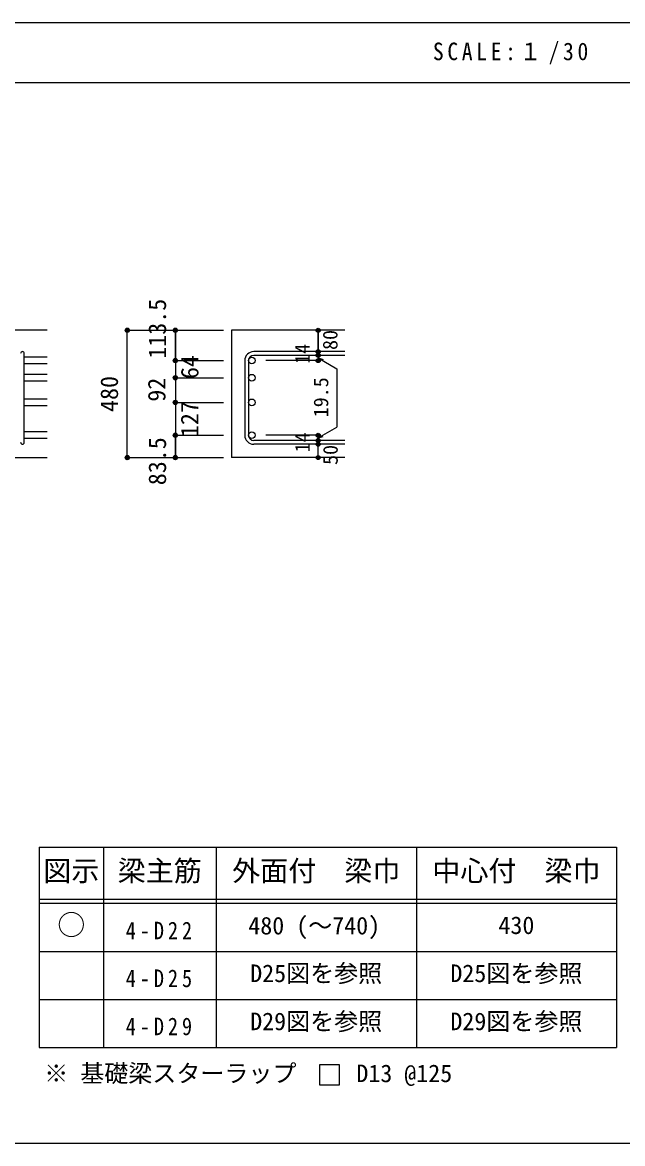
# Model space of a CAD drawing. Units: millimetres at full size, sheet at 1:30, with parts at other scales. Extents: x -5973 to 5954, y -4195 to 4201.
# Drawn here: x 1384 to 3633, y 3 to 4201 of the extents above; entities that cross this region are included whole.
import ezdxf
from ezdxf.enums import TextEntityAlignment as Align

# ---------------------------------------------------------------- set-up
doc = ezdxf.new("R2010")
doc.units = ezdxf.units.MM
doc.header["$LTSCALE"] = 30
doc.header["$PDMODE"] = 32
doc.header["$PDSIZE"] = 15
for name, color, linetype in [('0-1', 2, 'Continuous'), ('0-5', 7, 'Continuous'), ('0-6', 7, 'Continuous'), ('0-D', 4, 'Continuous'), ('6-7_文字', 7, 'Continuous'), ('6-E_枠', 7, 'Continuous'), ('F-0_枠', 6, 'Continuous')]:
    doc.layers.add(name, color=color, linetype=linetype)
doc.styles.add('ＭＳ ゴシック', font='')
doc.styles.get('ＭＳ ゴシック').set_extended_font_data('MS Gothic')

msp = doc.modelspace()

# ---------------------------------------------------------------- linework, layer by layer
at = {"layer": '0-1'}
for p, q in [((1477.44, 3048.3), (27.44, 3048.3)), ((2592.44, 3048.3), (2167.44, 3048.3)), ((2167.44, 3048.3), (2167.44, 2571.8)), ((1077.44, 2571.8), (1477.44, 2571.8)), ((2592.44, 2571.8), (2167.44, 2571.8))]:
    msp.add_line(p, q, dxfattribs=at)
at = {"layer": '0-5', "color": 4}
for p, q in [((1957.44, 3048.3), (1957.44, 2934.87)), ((1957.44, 2934.87), (1957.44, 2876.87)), ((1957.44, 2876.87), (1957.44, 2655.3))]:
    msp.add_line(p, q, dxfattribs=at)
at = {"layer": '0-5'}
for p, q in [((1477.44, 2947.37), (1391.44, 2947.37)), ((1477.44, 2922.37), (1391.44, 2922.37)), ((1477.44, 2883.3), (1391.44, 2883.3)), ((1477.44, 2858.3), (1391.44, 2858.3)), ((1477.44, 2790.8), (1391.44, 2790.8)), ((1477.44, 2765.8), (1391.44, 2765.8)), ((1477.44, 2667.8), (1391.44, 2667.8)), ((1477.44, 2642.8), (1391.44, 2642.8))]:
    msp.add_line(p, q, dxfattribs=at)
at = {"layer": '0-5', "color": 3}
for centre in [(2243.94, 2934.87), (2243.94, 2870.8), (2243.94, 2778.3), (2243.94, 2655.3)]:
    msp.add_circle(centre, 12.5, dxfattribs=at)
at = {"layer": '0-5'}
for p in [(1957.44, 3048.3), (1957.44, 2934.87), (1957.44, 2870.8), (1957.44, 2778.3), (1957.44, 2655.3)]:
    msp.add_point(p, dxfattribs=at)
at = {"layer": '0-6'}
for p, q in [((1391.44, 2628.8), (1391.44, 2961.37)), ((2592.44, 2968.37), (2250.94, 2968.37)), ((2592.44, 2954.37), (2250.94, 2954.37)), ((2217.44, 2934.87), (2217.44, 2655.3)), ((2231.44, 2934.87), (2231.44, 2655.3)), ((2592.44, 2635.8), (2250.94, 2635.8)), ((2592.44, 2621.8), (2250.94, 2621.8))]:
    msp.add_line(p, q, dxfattribs=at)
for centre, radius, start, end in [((1384.44, 2961.37), 7, 0, 180), ((2250.94, 2934.87), 33.5, 90, 180), ((2250.94, 2934.87), 19.5, 90, 180), ((2250.94, 2655.3), 33.5, 180, 270), ((2250.94, 2655.3), 19.5, 180, 270), ((1384.44, 2628.8), 7, 180, 0)]:
    msp.add_arc(centre, radius, start, end, dxfattribs=at)
at = {"layer": '0-D'}
for p, q in [((1777.44, 2571.8), (1777.44, 3048.3)), ((1777.44, 3048.3), (1957.44, 3048.3)), ((1777.44, 3048.3), (1957.44, 3048.3)), ((1777.44, 2571.8), (1777.44, 3048.3)), ((1957.44, 3048.3), (2137.44, 3048.3)), ((1957.44, 3048.3), (2137.44, 3048.3)), ((1957.44, 3048.3), (1957.44, 2934.87)), ((1957.44, 2934.87), (1957.44, 3048.3)), ((2492.44, 2954.37), (2492.44, 2968.37)), ((2492.44, 2954.37), (2492.44, 2934.87)), ((2492.44, 2944.62), (2511.76, 2939.44)), ((2492.44, 2944.62), (2562.5, 2904.17)), ((1957.44, 2934.87), (2137.44, 2934.87)), ((1957.44, 2934.87), (1957.44, 2854.8)), ((1957.44, 2934.87), (2137.44, 2934.87)), ((2492.44, 2934.87), (2296.35, 2934.87)), ((2562.5, 2904.17), (2562.5, 2686)), ((1957.44, 2870.8), (2137.44, 2870.8)), ((1957.44, 2854.8), (1957.44, 2655.3)), ((1957.44, 2778.3), (2137.44, 2778.3)), ((1957.44, 2655.3), (2137.44, 2655.3)), ((1957.44, 2655.3), (1957.44, 2571.8)), ((1957.44, 2571.8), (1957.44, 2655.3)), ((2492.44, 2655.3), (2296.35, 2655.3)), ((2492.44, 2645.55), (2562.5, 2686)), ((2492.44, 2635.8), (2492.44, 2655.3)), ((2492.44, 2645.55), (2511.76, 2650.73)), ((2492.44, 2621.8), (2492.44, 2635.8)), ((2492.44, 2571.8), (2492.44, 2621.8)), ((1777.44, 2571.8), (1957.44, 2571.8)), ((1957.44, 2571.8), (2137.44, 2571.8))]:
    msp.add_line(p, q, dxfattribs=at)
msp.add_lwpolyline([(2492.44, 3048.3), (2492.44, 2968.37), (2492.44, 3048.3)], dxfattribs=at)
for centre, radius in [((1777.44, 3048.3), 8), ((1777.44, 3048.3), 7.2), ((1777.44, 3048.3), 6.4), ((1777.44, 3048.3), 5.6), ((1777.44, 3048.3), 4.8), ((1777.44, 3048.3), 4), ((1777.44, 3048.3), 3.2), ((1777.44, 3048.3), 2.4), ((1777.44, 3048.3), 1.6), ((1777.44, 3048.3), 0.8), ((1957.44, 3048.3), 8), ((1957.44, 3048.3), 7.2), ((1957.44, 3048.3), 6.4), ((1957.44, 3048.3), 5.6), ((1957.44, 3048.3), 4.8), ((1957.44, 3048.3), 4), ((1957.44, 3048.3), 3.2), ((1957.44, 3048.3), 2.4), ((1957.44, 3048.3), 1.6), ((1957.44, 3048.3), 0.8), ((2492.44, 3048.3), 4), ((2492.44, 3048.3), 3.6), ((2492.44, 3048.3), 3.2), ((2492.44, 3048.3), 2.8), ((2492.44, 3048.3), 2.4), ((2492.44, 3048.3), 2), ((2492.44, 3048.3), 1.6), ((2492.44, 3048.3), 1.2), ((2492.44, 3048.3), 0.8), ((2492.44, 3048.3), 0.4), ((1957.44, 2934.87), 8), ((1957.44, 2934.87), 7.2), ((1957.44, 2934.87), 6.4), ((1957.44, 2934.87), 5.6), ((1957.44, 2934.87), 4.8), ((1957.44, 2934.87), 4), ((2492.44, 2968.37), 4), ((2492.44, 2954.37), 4), ((2492.44, 2934.87), 4), ((2492.44, 2968.37), 3.6), ((2492.44, 2954.37), 3.6), ((2492.44, 2968.37), 3.2), ((2492.44, 2954.37), 3.2), ((2492.44, 2968.37), 2.8), ((2492.44, 2954.37), 2.8), ((2492.44, 2968.37), 2.4), ((2492.44, 2954.37), 2.4), ((2492.44, 2968.37), 2), ((2492.44, 2954.37), 2), ((2492.44, 2968.37), 1.6), ((2492.44, 2954.37), 1.6), ((2492.44, 2968.37), 1.2), ((2492.44, 2954.37), 1.2), ((2492.44, 2968.37), 0.8), ((2492.44, 2954.37), 0.8), ((2492.44, 2968.37), 0.4), ((2492.44, 2954.37), 0.4), ((1957.44, 2934.87), 3.2), ((1957.44, 2934.87), 2.4), ((1957.44, 2934.87), 1.6), ((1957.44, 2934.87), 0.8), ((2492.44, 2934.87), 3.6), ((2492.44, 2934.87), 3.2), ((2492.44, 2934.87), 2.8), ((2492.44, 2934.87), 2.4), ((2492.44, 2934.87), 2), ((2492.44, 2934.87), 1.6), ((2492.44, 2934.87), 1.2), ((2492.44, 2934.87), 0.8), ((2492.44, 2934.87), 0.4), ((1957.44, 2870.8), 8), ((1957.44, 2870.8), 7.2), ((1957.44, 2870.8), 6.4), ((1957.44, 2870.8), 5.6), ((1957.44, 2870.8), 4.8), ((1957.44, 2870.8), 4), ((1957.44, 2870.8), 3.2), ((1957.44, 2870.8), 2.4), ((1957.44, 2870.8), 1.6), ((1957.44, 2870.8), 0.8), ((1957.44, 2778.3), 8), ((1957.44, 2778.3), 7.2), ((1957.44, 2778.3), 6.4), ((1957.44, 2778.3), 5.6), ((1957.44, 2778.3), 4.8), ((1957.44, 2778.3), 4), ((1957.44, 2778.3), 3.2), ((1957.44, 2778.3), 2.4), ((1957.44, 2778.3), 1.6), ((1957.44, 2778.3), 0.8), ((1957.44, 2655.3), 8), ((1957.44, 2655.3), 7.2), ((1957.44, 2655.3), 6.4), ((1957.44, 2655.3), 5.6), ((1957.44, 2655.3), 4.8), ((1957.44, 2655.3), 4), ((1957.44, 2655.3), 3.2), ((1957.44, 2655.3), 2.4), ((1957.44, 2655.3), 1.6), ((1957.44, 2655.3), 0.8), ((2492.44, 2655.3), 4), ((2492.44, 2655.3), 3.6), ((2492.44, 2655.3), 3.2), ((2492.44, 2655.3), 2.8), ((2492.44, 2655.3), 2.4), ((2492.44, 2655.3), 2), ((2492.44, 2655.3), 1.6), ((2492.44, 2655.3), 1.2), ((2492.44, 2655.3), 0.8), ((2492.44, 2655.3), 0.4), ((2492.44, 2635.8), 4), ((2492.44, 2621.8), 4), ((2492.44, 2635.8), 3.6), ((2492.44, 2621.8), 3.6), ((2492.44, 2635.8), 3.2), ((2492.44, 2621.8), 3.2), ((2492.44, 2635.8), 2.8), ((2492.44, 2621.8), 2.8), ((2492.44, 2635.8), 2.4), ((2492.44, 2621.8), 2.4), ((2492.44, 2635.8), 2), ((2492.44, 2621.8), 2), ((2492.44, 2635.8), 1.6), ((2492.44, 2621.8), 1.6), ((2492.44, 2635.8), 1.2), ((2492.44, 2621.8), 1.2), ((2492.44, 2635.8), 0.8), ((2492.44, 2621.8), 0.8), ((2492.44, 2635.8), 0.4), ((2492.44, 2621.8), 0.4), ((1777.44, 2571.8), 8), ((1777.44, 2571.8), 7.2), ((1777.44, 2571.8), 6.4), ((1777.44, 2571.8), 5.6), ((1777.44, 2571.8), 4.8), ((1777.44, 2571.8), 4), ((1777.44, 2571.8), 3.2), ((1777.44, 2571.8), 2.4), ((1777.44, 2571.8), 1.6), ((1777.44, 2571.8), 0.8), ((1957.44, 2571.8), 8), ((1957.44, 2571.8), 7.2), ((1957.44, 2571.8), 6.4), ((1957.44, 2571.8), 5.6), ((1957.44, 2571.8), 4.8), ((1957.44, 2571.8), 4), ((1957.44, 2571.8), 3.2), ((1957.44, 2571.8), 2.4), ((1957.44, 2571.8), 1.6), ((1957.44, 2571.8), 0.8), ((2492.44, 2571.8), 4), ((2492.44, 2571.8), 3.6), ((2492.44, 2571.8), 3.2), ((2492.44, 2571.8), 2.8), ((2492.44, 2571.8), 2.4), ((2492.44, 2571.8), 2), ((2492.44, 2571.8), 1.6), ((2492.44, 2571.8), 1.2), ((2492.44, 2571.8), 0.8), ((2492.44, 2571.8), 0.4)]:
    msp.add_circle(centre, radius, dxfattribs=at)
at = {"layer": '0-D', "color": 7}
for p in [(1777.44, 3048.3), (1957.44, 3048.3), (2492.44, 3048.3), (1957.44, 2934.87), (2492.44, 2968.37), (2492.44, 2954.37), (2492.44, 2934.87), (1957.44, 2870.8), (1957.44, 2778.3), (1957.44, 2655.3), (2492.44, 2655.3), (2492.44, 2655.3), (2492.44, 2635.8), (2492.44, 2621.8), (1777.44, 2571.8), (1957.44, 2571.8), (2492.44, 2571.8)]:
    msp.add_point(p, dxfattribs=at)
at = {"layer": '6-7_文字'}
msp.add_lwpolyline([(2497.91, 222.7), (2572.91, 222.7), (2572.91, 297.7), (2497.91, 297.7)], close=True, dxfattribs=at)
at = {"layer": '6-E_枠', "color": 3}
for p, q in [((1447.71, 1112.77), (1447.71, 362.77)), ((1447.71, 1112.77), (3610.24, 1112.77)), ((3610.24, 1112.77), (3610.24, 362.77)), ((1447.71, 362.77), (3610.24, 362.77))]:
    msp.add_line(p, q, dxfattribs=at)
at = {"layer": '6-E_枠'}
for p, q in [((1687.71, 1112.77), (1687.71, 362.77)), ((2110.24, 1112.77), (2110.24, 362.77)), ((2860.24, 1112.77), (2860.24, 362.77)), ((1447.71, 917.77), (3610.24, 917.77)), ((1447.71, 902.77), (3610.24, 902.77)), ((1447.71, 722.77), (3610.24, 722.77)), ((1447.71, 542.77), (3610.24, 542.77))]:
    msp.add_line(p, q, dxfattribs=at)
at = {"layer": 'F-0_枠'}
msp.add_line((-5972.88, 4201.15), (5954.1, 4201.15), dxfattribs=at)
at = {"layer": 'F-0_枠', "color": 2}
for p, q in [((-5972.88, 3976.15), (3723.6, 3976.15)), ((3723.6, 2.95), (-5972.88, 2.95))]:
    msp.add_line(p, q, dxfattribs=at)

# ---------------------------------------------------------------- texts
at = {"layer": '0-D', "style": 'ＭＳ ゴシック'}
for s, height, p in [('113.5', 65.98, (1942.44, 2941.87)), ('80', 54.99, (2581.33, 2974.71)), ('14', 54.99, (2477.21, 2922.94)), ('64', 65.98, (2063.82, 2865.83)), ('480', 65.98, (1762.44, 2742.55)), ('92', 65.98, (1940.08, 2781.06)), ('19.5', 54.99, (2546.82, 2722.68)), ('127', 65.98, (2063.42, 2648.46)), ('14', 54.99, (2477.18, 2591.12)), ('83.5', 65.98, (1942.44, 2468.3)), ('50', 54.99, (2582.18, 2544.23))]:
    msp.add_text(s, height=height, rotation=90, dxfattribs=at).set_placement(p, align=Align.BOTTOM_LEFT)
at = {"layer": '6-7_文字', "color": 2, "style": 'ＭＳ ゴシック'}
for s, p in [('図示', (1462.71, 962.77)), ('梁主筋', (1741.48, 962.77)), ('外面付\u3000梁巾', (2170.24, 962.77)), ('中心付\u3000梁巾', (2920.24, 962.77)), ('○', (1515.21, 760.27))]:
    msp.add_text(s, height=76.98, dxfattribs=at).set_placement(p, align=Align.BOTTOM_LEFT)
at = {"layer": '6-7_文字', "style": 'ＭＳ ゴシック'}
for s, p in [('480 (～740)', (2230.71, 766.27)), ('430', (3167.74, 767.77)), ('D25図を参照', (2237.74, 587.77)), ('D25図を参照', (2987.74, 587.77)), ('D29図を参照', (2237.74, 407.77)), ('D29図を参照', (2987.74, 407.77)), ('※ 基礎梁スターラップ     D13 @125', (1466.27, 213.19))]:
    msp.add_text(s, height=65.98, dxfattribs=at).set_placement(p, align=Align.BOTTOM_LEFT)
at = {"layer": '6-7_文字', "color": 2, "insert": (2922.26, 4043.65), "char_height": 65.98, "attachment_point": 7, "style": 'ＭＳ ゴシック'}
msp.add_mtext('\\T1.34;\\W0.9;SCALE:１/30', dxfattribs=at)
at = {"layer": '6-7_文字', "char_height": 65.98, "attachment_point": 7, "style": 'ＭＳ ゴシック'}
for s, insert in [('\\T1.38;\\W0.85;4-D22', (1771.48, 767.77)), ('\\T1.38;\\W0.85;4-D25', (1771.48, 587.77)), ('\\T1.38;\\W0.85;4-D29', (1771.48, 407.77))]:
    msp.add_mtext(s, dxfattribs=dict(at, insert=insert))

doc.saveas('drawing.dxf')
